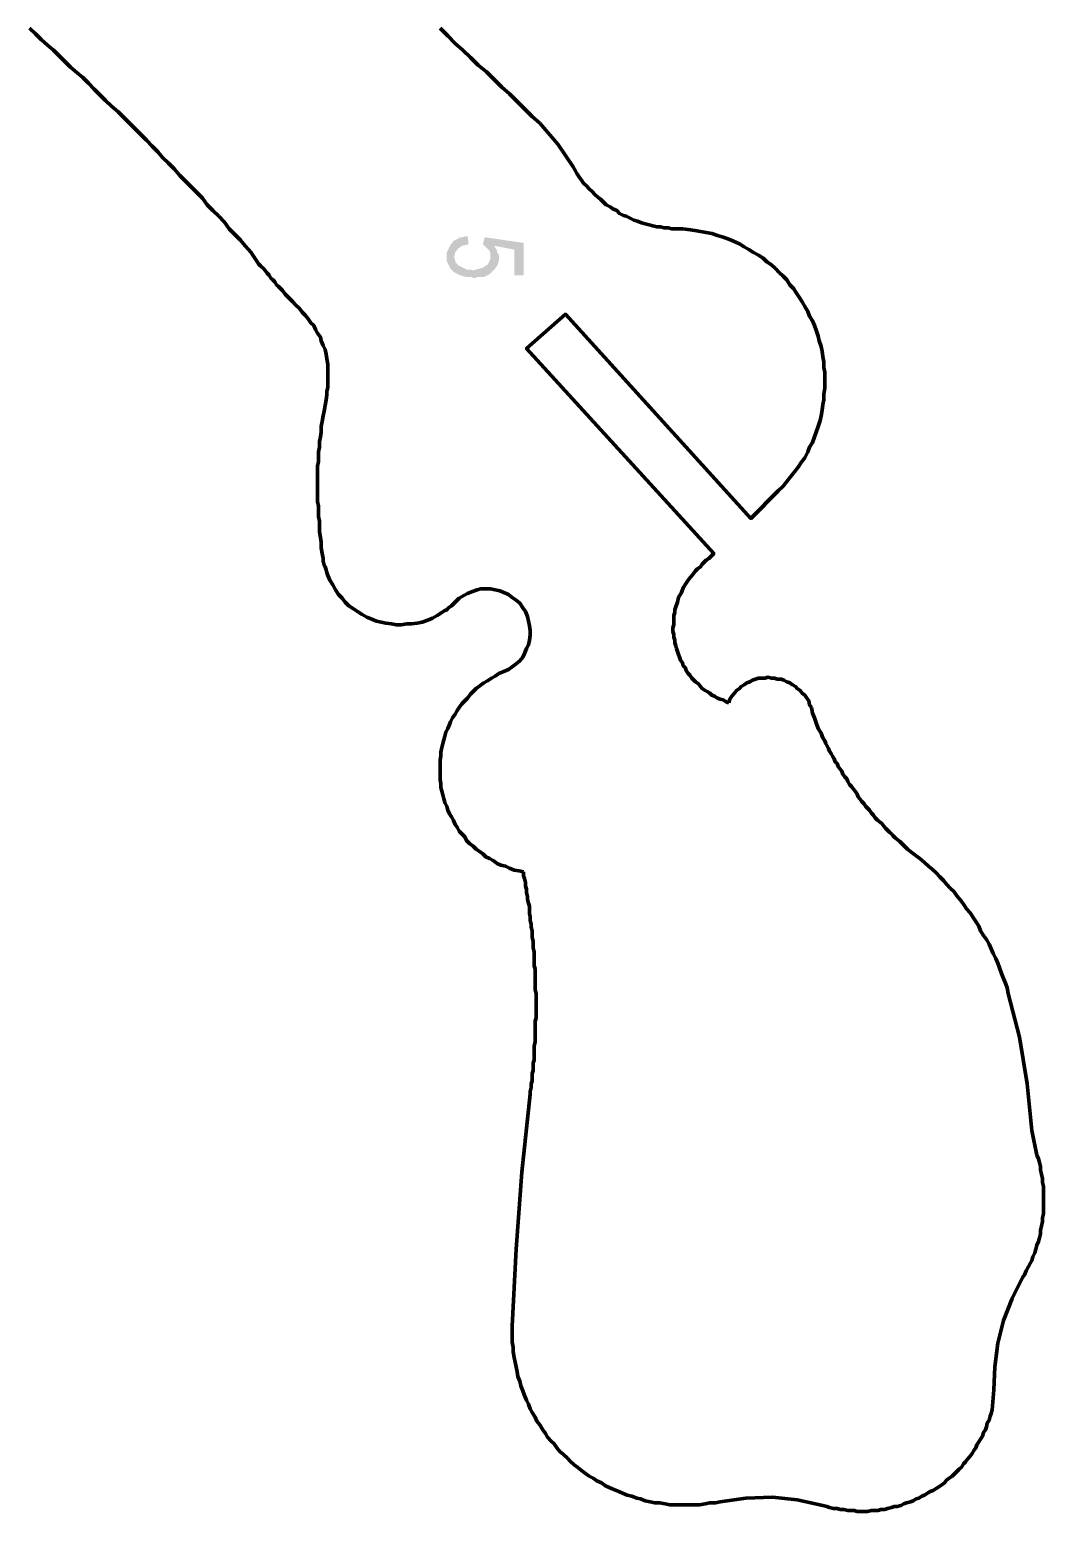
# Model space of a CAD drawing. Header units: inches. Extents: x -281 to 265, y -346 to 364.
# Drawn here: x 65.7 to 243.5, y -346.5 to -86.6 of the extents above; entities that cross this region are included whole.
import ezdxf

# ---------------------------------------------------------------- set-up
doc = ezdxf.new("R2010")
doc.units = ezdxf.units.IN
doc.layers.add('H', color=7, linetype='CONTINUOUS', lineweight=100)
doc.layers.add('P', color=250, linetype='CONTINUOUS', lineweight=100)

msp = doc.modelspace()

# ---------------------------------------------------------------- hatches: boundary and pattern name
at = {"layer": 'H', "linetype": 'CONTINUOUS'}
for points in [[(146.5, -129.33), (146.5, -126.33), (146.5, -126.83), (146.33, -127.17), (146.17, -127.5), (146, -127.83), (145.67, -128), (145.17, -128.33), (144.67, -128.5), (144, -128.67), (143.5, -128.83), (143, -128.67), (142.33, -128.67), (141.67, -128.33), (141.33, -128.17), (141, -128), (140.67, -127.67), (140.33, -127.33), (140.33, -127), (140.17, -126.67), (140.17, -126.33), (140, -123.67), (139.5, -124.33), (139.17, -125), (138.83, -125.67), (138.83, -126.5), (138.83, -127.17), (139.17, -127.83), (139.5, -128.5), (140.17, -129.17), (140.83, -129.5), (141.67, -129.83), (142.5, -130), (143.17, -130), (143.67, -130.17), (143.83, -130.17), (144.17, -130), (144.67, -130), (145, -130), (145.33, -130), (145.67, -129.83), (146, -129.67), (146.33, -129.5)], [(142.67, -124.17), (142.5, -122.83), (142, -122.83), (141.67, -123), (141.17, -123), (141, -123.17), (140.33, -123.5), (140, -123.67), (140.17, -126.33), (140.33, -125.67), (140.83, -125), (141.5, -124.5), (142.33, -124.33)], [(152.33, -129.67), (152.33, -124), (145.5, -123), (145.17, -124.33), (145.5, -124.5), (145.83, -124.83), (146.33, -125.33), (146.5, -125.83), (146.5, -126.33), (146.5, -127), (146.5, -127.67), (146.5, -128.5), (146.5, -128.83), (146.5, -129.33), (147, -128.83), (147.17, -124.5), (150.67, -125.17), (150.67, -129.67)], [(148, -126.67), (148, -126.17), (147.83, -125.83), (147.67, -125.67), (147.67, -125.33), (147.17, -124.5), (147, -128.83), (147.33, -128.5), (147.67, -128), (147.83, -127.67), (148, -127)]]:
    msp.add_hatch(color=0, dxfattribs=at).paths.add_polyline_path(points)

# ---------------------------------------------------------------- linework, layer by layer
at = {"layer": 'P', "color": 0, "linetype": 'CONTINUOUS'}
for points in [[(117.83, -150.67), (117.83, -150), (118, -149.33), (118, -148.83), (118, -148.33), (118, -147.67), (118, -147.17), (118, -146.67), (118, -146.17), (118, -145.67), (118, -145.33), (117.83, -144.33), (117.67, -143.5), (117.5, -142.67), (117.17, -142), (116.83, -141.17), (116.67, -140.5), (116.17, -139.83), (115.83, -139.17), (115.5, -138.5), (115, -138), (114.5, -137.33), (114, -136.67), (113.5, -136.17), (113, -135.5), (112.33, -134.83), (111.83, -134.33), (111.17, -133.67), (110.5, -133), (110, -132.33), (109.33, -131.67), (109, -131.33), (108.67, -130.83), (108.33, -130.5), (108, -130.17), (107.67, -129.67), (107.33, -129.33), (107, -128.83), (106.67, -128.5), (106.17, -128), (105.83, -127.67), (105.5, -127.17), (105.17, -126.67), (104.83, -126.17), (104.5, -125.67), (103.5, -124.5), (102.67, -123.5), (101.67, -122.5), (100.67, -121.5), (99.83, -120.33), (98.83, -119.33), (97.83, -118.33), (96.83, -117.33), (96, -116.17), (95, -115.17), (94, -114.17), (93, -113.17), (92, -112.17), (91, -111), (90, -110), (89, -109), (88.17, -108), (87.17, -107), (86.17, -106), (85.17, -105), (84.17, -104), (83.17, -103), (82.17, -102), (81.17, -101), (80, -100), (79, -99), (78, -98), (77, -97), (76, -96), (75, -95), (74, -94.17), (72.83, -93.17), (71.83, -92.17), (70.83, -91.17), (69.83, -90.17), (68.83, -89.33), (67.67, -88.33), (66.67, -87.33), (65.67, -86.33)], [(155.17, -103), (153.83, -101.83), (152.5, -100.5), (151.17, -99.17), (149.83, -97.83), (148.5, -96.67), (147.17, -95.33), (145.83, -94), (144.33, -92.83), (143, -91.5), (141.67, -90.17), (140.33, -89), (139, -87.67), (137.67, -86.33)], [(161, -110.67), (158.33, -106.67), (155.17, -103)], [(161, -110.67), (161.33, -111.17), (161.67, -111.83), (162, -112.33), (162.5, -113), (162.83, -113.5), (163.33, -114), (163.83, -114.5), (164.33, -115), (164.83, -115.5), (165.33, -116), (165.83, -116.33), (166.33, -116.83), (166.83, -117.33), (167.5, -117.67), (168, -118), (168.67, -118.33), (169.17, -118.83), (169.83, -119.17), (170.33, -119.33), (171, -119.67), (171.67, -120), (172.33, -120.17), (173, -120.5), (173.67, -120.67), (174.33, -120.83), (175, -121), (175.67, -121.17), (176.33, -121.17), (177, -121.33), (177.67, -121.33), (178.33, -121.5), (179, -121.5)], [(197, -167.5), (197.83, -166.67), (198.5, -165.83), (199.17, -165), (199.83, -164.17), (200.5, -163.33), (201, -162.5), (201.67, -161.67), (202.17, -160.67), (202.5, -159.83), (203, -159), (203.33, -158), (203.67, -157.17), (204, -156.17), (204.33, -155.17), (204.5, -154.33), (204.67, -153.33), (204.83, -152.33), (205, -151.5), (205, -150.5), (205.17, -149.5), (205.17, -148.67), (205.17, -147.67), (205.17, -146.67), (205, -145.83), (205, -144.83), (204.83, -144), (204.67, -143), (204.5, -142.17), (204.17, -141.17), (204, -140.33), (203.67, -139.33), (203.33, -138.5), (203, -137.67), (202.5, -136.83), (202.17, -136), (201.67, -135.17), (201.17, -134.33), (200.67, -133.5), (200.17, -132.83), (199.67, -132), (199, -131.33), (198.5, -130.5), (197.83, -129.83), (197.17, -129.17), (196.5, -128.5), (195.83, -127.83), (195, -127.33), (194.33, -126.67), (193.5, -126.17), (192.67, -125.67), (191.83, -125.17), (191, -124.67), (190.17, -124.17), (189.17, -123.67), (188.33, -123.33), (187.33, -123), (186.33, -122.67), (185.33, -122.33), (184.33, -122.17), (183.33, -122), (182.33, -121.83), (181.17, -121.67), (180.17, -121.5), (179, -121.5)], [(197, -167.5), (192.17, -172.33), (159.67, -136.5), (152.83, -142.5), (185.67, -178.5), (185.17, -179), (184.83, -179.33), (184.33, -179.67), (184, -180), (183.67, -180.33), (183.33, -180.83), (182.83, -181.17), (182.5, -181.5), (182, -182.17), (181.33, -183), (180.83, -183.67), (180.33, -184.5), (180, -185.33), (179.5, -186.17), (179.33, -187), (179, -187.83), (178.83, -188.33), (178.83, -188.83), (178.67, -189.33), (178.67, -189.83), (178.67, -190.33), (178.67, -191), (178.5, -191.5), (178.5, -192.17), (178.67, -192.67), (178.67, -193.17), (178.83, -193.67), (178.83, -194.17), (179, -194.67), (179.17, -195.17), (179.33, -195.67), (179.5, -196.17), (179.67, -196.67), (179.83, -197.17), (180.17, -197.67), (180.33, -198.17), (180.67, -198.5), (180.83, -199), (181.17, -199.5), (181.5, -199.83), (181.83, -200.33), (182.17, -200.67), (182.5, -201), (183, -201.33), (183.33, -201.83), (183.67, -202.17), (184.17, -202.5), (184.5, -202.67), (185, -203), (185.33, -203.33), (185.83, -203.5), (186.33, -203.83), (186.83, -204), (187.33, -204.17), (187.83, -204.5), (188.33, -204.67)], [(117.83, -150.67), (117.67, -151.5), (117.5, -152.5), (117.33, -153.5), (117.17, -154.33), (117, -155.33), (116.83, -156.17), (116.83, -157.17), (116.67, -158), (116.5, -158.83), (116.5, -159.83), (116.33, -160.67), (116.33, -161.5), (116.33, -162.33), (116.17, -163.17), (116.17, -164.17), (116.17, -165), (116.17, -165.83), (116.17, -166.67), (116.17, -167.5), (116.17, -168.5), (116.17, -169.33), (116.33, -170.17), (116.33, -171), (116.33, -172), (116.5, -172.83), (116.5, -173.83), (116.5, -174.67), (116.67, -175.67), (116.83, -176.5), (116.83, -177.5), (117, -178.5), (117.17, -179.33)], [(117.17, -179.33), (117.17, -179.83), (117.33, -180.5), (117.5, -180.83), (117.67, -181.33), (117.83, -181.83), (118, -182.33), (118.33, -183.17), (118.83, -184), (119.33, -184.83), (119.83, -185.67), (120.5, -186.33), (121, -187), (121.67, -187.67), (122.5, -188.17), (123.17, -188.67), (124, -189.17), (124.83, -189.67), (125.67, -190), (126.5, -190.33), (127.33, -190.5), (128.17, -190.67), (129.17, -190.83), (130, -191), (130.83, -191), (131.83, -190.83), (132.67, -190.83), (133.67, -190.67), (134.5, -190.5), (135.5, -190.17), (136.33, -189.83), (137.17, -189.33), (138, -188.83), (138.5, -188.5), (138.83, -188.33), (139.17, -188), (139.67, -187.67), (140, -187.33), (140.33, -187)], [(148.83, -199.17), (149.67, -198.83), (150.33, -198.33), (151, -197.83), (151.67, -197.33), (152.17, -196.67), (152.5, -196), (152.83, -195.17), (153.17, -194.5), (153.33, -193.67), (153.5, -192.83), (153.5, -192), (153.33, -191.17), (153.17, -190.33), (153, -189.5), (152.67, -188.67), (152.17, -188), (151.67, -187.17), (151, -186.67), (150.33, -186.17), (149.67, -185.67), (148.83, -185.33), (148.17, -185), (147.33, -184.83), (146.5, -184.67), (145.67, -184.67), (144.83, -184.67), (144.17, -184.83), (143.33, -185.17), (142.5, -185.5), (141.83, -185.83), (141, -186.33), (140.33, -187)], [(148.83, -199.17), (148, -199.5), (147.33, -200), (146.67, -200.33), (146, -200.83), (145.33, -201.17), (144.67, -201.67), (144, -202.17), (143.5, -202.67), (143, -203.17), (142.5, -203.83), (142, -204.33), (141.5, -204.83), (141, -205.5), (140.67, -206), (140.33, -206.67), (139.83, -207.33), (139.5, -208), (139.33, -208.5), (139, -209.17), (138.67, -209.83), (138.5, -210.5), (138.33, -211.17), (138.17, -211.83), (138, -212.5), (137.83, -213.33), (137.83, -214), (137.67, -214.67), (137.67, -215.33), (137.67, -216), (137.67, -216.67), (137.67, -217.33), (137.67, -218.17), (137.83, -218.83), (137.83, -219.5), (138, -220.17), (138.17, -220.83), (138.33, -221.5), (138.5, -222.17), (138.83, -222.83), (139, -223.5), (139.33, -224.17), (139.67, -224.67), (140, -225.33), (140.33, -226), (140.67, -226.5), (141, -227.17), (141.5, -227.67), (142, -228.17), (142.33, -228.83), (142.83, -229.33), (143.5, -229.83), (144, -230.33), (144.5, -230.67), (145.17, -231.17), (145.67, -231.67), (146.33, -232), (147, -232.33), (147.67, -232.83), (148.33, -233.17), (149.17, -233.33), (149.83, -233.67), (150.67, -234), (151.5, -234.17), (152.33, -234.33)], [(202.83, -205.5), (202.5, -205), (202.33, -204.33), (202, -203.83), (201.67, -203.33), (201.17, -203), (200.83, -202.5), (200.33, -202.17), (200, -201.83), (199.5, -201.5), (199, -201.17), (198.5, -201), (198, -200.67), (197.5, -200.5), (196.83, -200.5), (196.33, -200.33), (195.83, -200.33), (195.17, -200.17), (194.67, -200.33), (194.17, -200.33), (193.5, -200.33), (193, -200.5), (192.5, -200.67), (192, -201), (191.5, -201.17), (191, -201.5), (190.5, -201.83), (190.17, -202.17), (189.67, -202.5), (189.33, -203), (188.83, -203.5), (188.5, -204), (188.33, -204.67)], [(202.83, -205.5), (203, -206.5), (203.33, -207.33), (203.67, -208.17), (204, -209.17), (204.5, -210), (204.67, -210.5), (204.83, -210.83), (205.17, -211.33), (205.33, -211.83), (205.5, -212.17), (205.83, -212.67), (206, -213.17), (206.33, -213.67), (206.5, -214), (206.83, -214.5), (207, -215), (207.33, -215.33), (207.5, -215.83), (207.83, -216.33), (208.17, -216.67), (208.33, -217.17), (208.67, -217.67), (209, -218), (209.17, -218.5), (209.5, -219), (209.83, -219.33), (210.17, -219.83), (210.5, -220.17), (210.83, -220.67), (211, -221.17), (211.33, -221.5), (211.67, -222), (212, -222.33), (212.33, -222.83), (212.67, -223.17), (213, -223.5), (213.33, -224), (213.67, -224.33), (214, -224.83), (214.33, -225.17), (214.67, -225.5), (215.17, -225.83), (215.5, -226.33), (215.83, -226.67), (216.17, -227), (216.5, -227.33), (216.83, -227.67), (217.17, -228), (217.5, -228.33), (218.33, -229), (219, -229.67), (219.67, -230.33), (220.5, -231), (221.17, -231.5)], [(237.33, -255.67), (237.17, -254.67), (236.83, -253.83), (236.5, -253), (236.17, -252.17), (235.83, -251.17), (235.5, -250.33), (235.17, -249.5), (234.67, -248.67), (234.33, -247.83), (234, -247), (233.5, -246.17), (233, -245.5), (232.5, -244.67), (232.17, -243.83), (231.67, -243), (231.17, -242.33), (230.67, -241.5), (230, -240.83), (229.5, -240), (229, -239.33), (228.33, -238.5), (227.83, -237.83), (227.17, -237.17), (226.5, -236.5), (226, -235.83), (225.33, -235.17), (224.67, -234.5), (224, -233.83), (223.33, -233.33), (222.67, -232.67), (221.83, -232), (221.17, -231.5)], [(153.5, -273.33), (153.5, -272.83), (153.67, -272.17), (153.67, -271.5), (153.83, -271), (153.83, -270.33), (153.83, -269.67), (154, -269.17), (154, -268.5), (154, -267.83), (154.17, -267.33), (154.17, -266.67), (154.17, -266), (154.17, -265.5), (154.17, -264.83), (154.33, -264.17), (154.33, -263.67), (154.33, -263), (154.33, -262.33), (154.33, -261.83), (154.33, -261.17), (154.33, -260.5), (154.5, -260), (154.5, -259.33), (154.5, -258.67), (154.5, -258.17), (154.5, -257.5), (154.5, -256.83), (154.5, -256.33), (154.5, -255.67), (154.33, -255), (154.33, -254.5), (154.33, -253.83), (154.33, -253.17), (154.33, -252.67), (154.33, -252), (154.33, -251.33), (154.17, -250.83), (154.17, -250.17), (154.17, -249.5), (154.17, -249), (154.17, -248.33), (154, -247.67), (154, -247.17), (154, -246.5), (153.83, -245.83), (153.83, -245.33), (153.83, -244.67), (153.67, -244), (153.67, -243.5), (153.5, -242.83), (153.5, -242.17), (153.33, -241.67), (153.33, -241), (153.33, -240.33), (153.17, -239.83), (153, -239.17), (153, -238.67), (152.83, -238), (152.83, -237.33), (152.67, -236.83), (152.67, -236.17), (152.5, -235.5), (152.33, -235), (152.33, -234.33)], [(241.5, -279.67), (240.67, -271.5), (239.33, -263.33), (237.33, -255.67)], [(153.5, -273.33), (152, -287), (151, -300.5), (150.33, -314)], [(241.5, -279.67), (242.33, -284)], [(239.83, -305.5), (240.17, -305), (240.5, -304.33), (240.83, -303.67), (241.17, -303), (241.5, -302.5), (241.67, -301.83), (242, -301.17), (242.17, -300.5), (242.33, -299.83), (242.67, -299.17), (242.83, -298.5), (243, -297.83), (243, -297.17), (243.17, -296.5), (243.33, -295.67), (243.33, -295), (243.5, -294.33), (243.5, -293.67), (243.5, -293), (243.5, -292.33), (243.5, -291.5), (243.5, -290.83), (243.5, -290.17), (243.5, -289.5), (243.33, -288.83), (243.33, -288.17), (243.17, -287.33), (243, -286.67), (243, -286), (242.83, -285.33), (242.67, -284.67), (242.33, -284)], [(239.83, -305.5), (238, -309.17), (236.5, -313), (235.5, -317), (235, -321.17), (234.83, -325.17), (234.5, -328.67)], [(150.33, -314), (150.33, -315), (150.33, -315.83), (150.33, -316.83), (150.5, -317.67), (150.5, -318.5), (150.67, -319.5), (150.83, -320.33), (151, -321.17), (151.17, -322), (151.33, -322.83), (151.67, -323.67), (151.83, -324.5), (152.17, -325.33), (152.5, -326.17), (152.83, -327), (153.17, -327.67), (153.5, -328.5), (153.83, -329.17), (154.33, -330), (154.67, -330.67), (155.17, -331.33), (155.67, -332.17), (156.17, -332.83), (156.5, -333.5), (157.17, -334.17), (157.67, -334.67), (158.17, -335.33), (158.67, -336), (159.33, -336.5), (160, -337.17), (160.5, -337.67), (161.17, -338.33), (161.83, -338.83), (162.5, -339.33), (163.17, -339.83), (163.83, -340.33), (164.5, -340.67), (165.17, -341.17), (166, -341.5), (166.67, -342), (167.33, -342.33), (168.17, -342.67), (169, -343), (169.67, -343.33), (170.5, -343.67), (171.33, -343.83), (172.17, -344.17), (172.83, -344.33), (173.67, -344.67), (174.5, -344.83), (175.33, -345), (176.17, -345), (177.17, -345.17), (178, -345.33), (178.83, -345.33), (179.67, -345.33), (180.5, -345.33), (181.5, -345.33), (182.33, -345.33), (183.17, -345.33), (184.17, -345.17), (185, -345), (186, -345), (186.83, -344.83)], [(204.83, -345.5), (205.5, -345.67), (206, -345.83), (206.67, -346), (207.33, -346), (207.83, -346.17), (208.5, -346.17), (209.17, -346.33), (209.67, -346.33), (210.33, -346.33), (210.83, -346.5), (211.5, -346.5), (212.17, -346.5), (212.67, -346.5), (213.33, -346.33), (213.83, -346.33), (214.5, -346.33), (215, -346.17), (215.67, -346.17), (216.17, -346), (216.83, -345.83), (217.33, -345.67), (217.83, -345.67), (218.5, -345.5), (219, -345.17), (219.5, -345), (220.17, -344.83), (220.67, -344.67), (221.17, -344.33), (221.67, -344.17), (222.17, -343.83), (222.67, -343.67), (223.17, -343.33), (223.67, -343), (224.17, -342.83), (224.67, -342.5), (225.17, -342.17), (225.67, -341.83), (226.17, -341.5), (226.5, -341), (227, -340.67), (227.5, -340.33), (227.83, -340), (228.33, -339.5), (228.67, -339.17), (229.17, -338.67), (229.5, -338.17), (229.83, -337.83), (230.17, -337.33), (230.67, -336.83), (231, -336.33), (231.33, -335.83), (231.67, -335.33), (231.83, -334.83), (232.17, -334.33), (232.5, -333.83), (232.83, -333.33), (233, -332.67), (233.33, -332.17), (233.5, -331.67), (233.67, -331), (234, -330.5), (234.17, -329.83), (234.33, -329.33), (234.5, -328.67)], [(204.83, -345.5), (200.33, -344.5), (196, -344), (191.33, -344.17), (186.83, -344.83)]]:
    msp.add_lwpolyline(points, dxfattribs=at)

doc.saveas('drawing.dxf')
